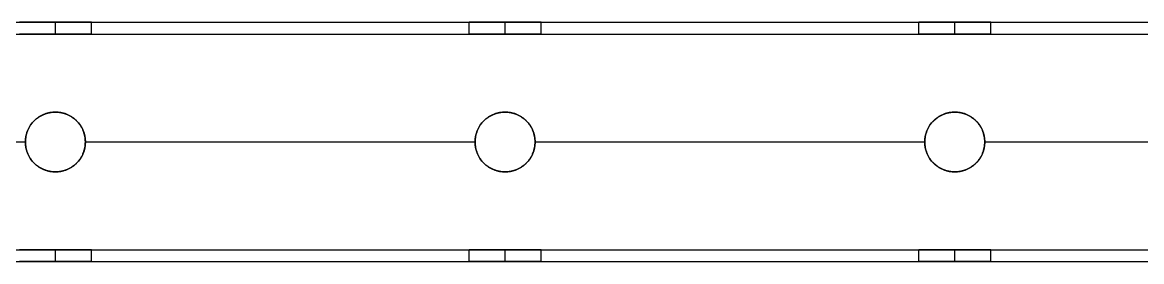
# Model space of a CAD drawing. Header units: millimetres. Extents: x 1279 to 9834, y -699 to 998.
# Drawn here: x 9283.4 to 9470.1, y 671.3 to 711.3 of the extents above; entities that cross this region are included whole.
import ezdxf

# ---------------------------------------------------------------- set-up
doc = ezdxf.new("R2010")
doc.units = ezdxf.units.MM
doc.header["$MEASUREMENT"] = 0
doc.layers.add('staal', color=7, linetype='Continuous', true_color=0x4c4c4c)

msp = doc.modelspace()

# ---------------------------------------------------------------- linework, layer by layer
at = {"layer": 'staal'}
for p, q in [((9288.89, 709.35, 2339.36), (9288.89, 711.35, 2339.36)), ((9288.89, 709.35, 2327.36), (9288.89, 711.35, 2327.36)), ((9294.89, 709.35, 2333.36), (9294.89, 711.35, 2333.36)), ((9357.89, 709.35, 2333.36), (9357.89, 711.35, 2333.36)), ((9363.89, 709.35, 2339.36), (9363.89, 711.35, 2339.36)), ((9363.89, 709.35, 2327.36), (9363.89, 711.35, 2327.36)), ((9369.89, 709.35, 2333.36), (9369.89, 711.35, 2333.36)), ((9432.89, 709.35, 2333.36), (9432.89, 711.35, 2333.36)), ((9438.89, 709.35, 2339.36), (9438.89, 711.35, 2339.36)), ((9438.89, 709.35, 2327.36), (9438.89, 711.35, 2327.36)), ((9444.89, 709.35, 2333.36), (9444.89, 711.35, 2333.36)), ((9288.89, 696.35, 2351.36), (9288.89, 696.35, 2353.36)), ((9288.89, 696.35, 2313.36), (9288.89, 696.35, 2315.36)), ((9363.89, 696.35, 2351.36), (9363.89, 696.35, 2353.36)), ((9363.89, 696.35, 2313.36), (9363.89, 696.35, 2315.36)), ((9438.89, 696.35, 2351.36), (9438.89, 696.35, 2353.36)), ((9438.89, 696.35, 2313.36), (9438.89, 696.35, 2315.36)), ((9283.89, 691.35, 2351.36), (9283.89, 691.35, 2353.36)), ((9283.89, 691.35, 2313.36), (9283.89, 691.35, 2315.36)), ((9293.89, 691.35, 2351.36), (9293.89, 691.35, 2353.36)), ((9293.89, 691.35, 2313.36), (9293.89, 691.35, 2315.36)), ((9358.89, 691.35, 2351.36), (9358.89, 691.35, 2353.36)), ((9358.89, 691.35, 2313.36), (9358.89, 691.35, 2315.36)), ((9368.89, 691.35, 2351.36), (9368.89, 691.35, 2353.36)), ((9368.89, 691.35, 2313.36), (9368.89, 691.35, 2315.36)), ((9433.89, 691.35, 2351.36), (9433.89, 691.35, 2353.36)), ((9433.89, 691.35, 2313.36), (9433.89, 691.35, 2315.36)), ((9443.89, 691.35, 2351.36), (9443.89, 691.35, 2353.36)), ((9443.89, 691.35, 2313.36), (9443.89, 691.35, 2315.36)), ((9288.89, 686.35, 2313.36), (9288.89, 686.35, 2315.36)), ((9288.89, 686.35, 2351.36), (9288.89, 686.35, 2353.36)), ((9363.89, 686.35, 2313.36), (9363.89, 686.35, 2315.36)), ((9363.89, 686.35, 2351.36), (9363.89, 686.35, 2353.36)), ((9438.89, 686.35, 2313.36), (9438.89, 686.35, 2315.36)), ((9438.89, 686.35, 2351.36), (9438.89, 686.35, 2353.36)), ((9288.89, 671.35, 2339.36), (9288.89, 673.35, 2339.36)), ((9288.89, 671.35, 2327.36), (9288.89, 673.35, 2327.36)), ((9294.89, 671.35, 2333.36), (9294.89, 673.35, 2333.36)), ((9357.89, 671.35, 2333.36), (9357.89, 673.35, 2333.36)), ((9363.89, 671.35, 2339.36), (9363.89, 673.35, 2339.36)), ((9363.89, 671.35, 2327.36), (9363.89, 673.35, 2327.36)), ((9369.89, 671.35, 2333.36), (9369.89, 673.35, 2333.36)), ((9432.89, 671.35, 2333.36), (9432.89, 673.35, 2333.36)), ((9438.89, 671.35, 2339.36), (9438.89, 673.35, 2339.36)), ((9438.89, 671.35, 2327.36), (9438.89, 673.35, 2327.36)), ((9444.89, 671.35, 2333.36), (9444.89, 673.35, 2333.36))]:
    msp.add_line(p, q, dxfattribs=at)
for centre in [(9288.89, 691.35, 2313.36), (9288.89, 691.35, 2352.36), (9288.89, 691.35, 2314.36), (9363.89, 691.35, 2313.36), (9363.89, 691.35, 2352.36), (9363.89, 691.35, 2314.36), (9438.89, 691.35, 2313.36), (9438.89, 691.35, 2352.36), (9438.89, 691.35, 2314.36)]:
    msp.add_circle(centre, 5, dxfattribs=at)
for points in [[(8518.39, 711.35, 2313.36), (9176.39, 711.35, 2313.36), (9834.39, 711.35, 2313.36)], [(8518.39, 711.35, 2353.36), (9176.39, 711.35, 2353.36), (9834.39, 711.35, 2353.36)], [(9294.89, 711.35, 2333.36), (9326.39, 711.35, 2333.36), (9357.89, 711.35, 2333.36)], [(9369.89, 711.35, 2333.36), (9401.39, 711.35, 2333.36), (9432.89, 711.35, 2333.36)], [(9444.89, 711.35, 2333.36), (9476.39, 711.35, 2333.36), (9507.89, 711.35, 2333.36)], [(8520.39, 709.35, 2351.36), (9176.39, 709.35, 2351.36), (9832.39, 709.35, 2351.36)], [(8520.39, 709.35, 2315.36), (9176.39, 709.35, 2315.36), (9832.39, 709.35, 2315.36)], [(9294.89, 709.35, 2333.36), (9326.39, 709.35, 2333.36), (9357.89, 709.35, 2333.36)], [(9369.89, 709.35, 2333.36), (9401.39, 709.35, 2333.36), (9432.89, 709.35, 2333.36)], [(9444.89, 709.35, 2333.36), (9476.39, 709.35, 2333.36), (9507.89, 709.35, 2333.36)], [(9218.89, 691.35, 2353.36), (9251.39, 691.35, 2353.36), (9283.89, 691.35, 2353.36)], [(9218.89, 691.35, 2351.36), (9251.39, 691.35, 2351.36), (9283.89, 691.35, 2351.36)], [(9218.89, 691.35, 2315.36), (9251.39, 691.35, 2315.36), (9283.89, 691.35, 2315.36)], [(9218.89, 691.35, 2313.36), (9251.39, 691.35, 2313.36), (9283.89, 691.35, 2313.36)], [(9293.89, 691.35, 2353.36), (9326.39, 691.35, 2353.36), (9358.89, 691.35, 2353.36)], [(9293.89, 691.35, 2351.36), (9326.39, 691.35, 2351.36), (9358.89, 691.35, 2351.36)], [(9293.89, 691.35, 2315.36), (9326.39, 691.35, 2315.36), (9358.89, 691.35, 2315.36)], [(9293.89, 691.35, 2313.36), (9326.39, 691.35, 2313.36), (9358.89, 691.35, 2313.36)], [(9368.89, 691.35, 2353.36), (9401.39, 691.35, 2353.36), (9433.89, 691.35, 2353.36)], [(9368.89, 691.35, 2351.36), (9401.39, 691.35, 2351.36), (9433.89, 691.35, 2351.36)], [(9368.89, 691.35, 2315.36), (9401.39, 691.35, 2315.36), (9433.89, 691.35, 2315.36)], [(9368.89, 691.35, 2313.36), (9401.39, 691.35, 2313.36), (9433.89, 691.35, 2313.36)], [(9443.89, 691.35, 2353.36), (9476.39, 691.35, 2353.36), (9508.89, 691.35, 2353.36)], [(9443.89, 691.35, 2351.36), (9476.39, 691.35, 2351.36), (9508.89, 691.35, 2351.36)], [(9443.89, 691.35, 2315.36), (9476.39, 691.35, 2315.36), (9508.89, 691.35, 2315.36)], [(9443.89, 691.35, 2313.36), (9476.39, 691.35, 2313.36), (9508.89, 691.35, 2313.36)], [(8556.39, 673.35, 2351.36), (9176.39, 673.35, 2351.36), (9796.39, 673.35, 2351.36)], [(8556.39, 673.35, 2315.36), (9176.39, 673.35, 2315.36), (9796.39, 673.35, 2315.36)], [(9294.89, 673.35, 2333.36), (9326.39, 673.35, 2333.36), (9357.89, 673.35, 2333.36)], [(9369.89, 673.35, 2333.36), (9401.39, 673.35, 2333.36), (9432.89, 673.35, 2333.36)], [(9444.89, 673.35, 2333.36), (9476.39, 673.35, 2333.36), (9507.89, 673.35, 2333.36)], [(8558.39, 671.35, 2313.36), (9176.39, 671.35, 2313.36), (9794.39, 671.35, 2313.36)], [(8558.39, 671.35, 2353.36), (9176.39, 671.35, 2353.36), (9794.39, 671.35, 2353.36)], [(9294.89, 671.35, 2333.36), (9326.39, 671.35, 2333.36), (9357.89, 671.35, 2333.36)], [(9369.89, 671.35, 2333.36), (9401.39, 671.35, 2333.36), (9432.89, 671.35, 2333.36)], [(9444.89, 671.35, 2333.36), (9476.39, 671.35, 2333.36), (9507.89, 671.35, 2333.36)]]:
    msp.add_open_spline(points, degree=2, dxfattribs=at)
for points, weights, knots in [([(9288.89, 711.35, 2339.36), (9294.89, 711.35, 2339.36), (9294.89, 711.35, 2333.36), (9294.89, 711.35, 2327.36), (9288.89, 711.35, 2327.36), (9282.89, 711.35, 2327.36), (9282.89, 711.35, 2333.36), (9282.89, 711.35, 2339.36), (9288.89, 711.35, 2339.36)], [1, 0.707106781187, 1, 0.707106781187, 1, 0.707106781187, 1, 0.707106781187, 1], [-31.415927, -31.415927, -31.415927, -23.561945, -23.561945, -15.707963, -15.707963, -7.853982, -7.853982, 0, 0, 0]), ([(9363.89, 711.35, 2339.36), (9369.89, 711.35, 2339.36), (9369.89, 711.35, 2333.36), (9369.89, 711.35, 2327.36), (9363.89, 711.35, 2327.36), (9357.89, 711.35, 2327.36), (9357.89, 711.35, 2333.36), (9357.89, 711.35, 2339.36), (9363.89, 711.35, 2339.36)], [0.999999860338, 0.707106851018, 1, 0.707106781187, 1, 0.707106781187, 1, 0.707106851018, 0.999999860338], [-31.415927, -31.415927, -31.415927, -23.561946, -23.561946, -15.707963, -15.707963, -7.853981, -7.853981, 0, 0, 0]), ([(9438.89, 711.35, 2339.36), (9444.89, 711.35, 2339.36), (9444.89, 711.35, 2333.36), (9444.89, 711.35, 2327.36), (9438.89, 711.35, 2327.36), (9432.89, 711.35, 2327.36), (9432.89, 711.35, 2333.36), (9432.89, 711.35, 2339.36), (9438.89, 711.35, 2339.36)], [1, 0.707106781187, 1, 0.707106781187, 1, 0.707106781187, 1, 0.707106781187, 1], [-31.415927, -31.415927, -31.415927, -23.561945, -23.561945, -15.707963, -15.707963, -7.853982, -7.853982, 0, 0, 0]), ([(9288.89, 709.35, 2339.36), (9282.89, 709.35, 2339.36), (9282.89, 709.35, 2333.36), (9282.89, 709.35, 2327.36), (9288.89, 709.35, 2327.36), (9294.89, 709.35, 2327.36), (9294.89, 709.35, 2333.36), (9294.89, 709.35, 2339.36), (9288.89, 709.35, 2339.36)], [1, 0.707106781187, 1, 0.707106781187, 1, 0.707106781187, 1, 0.707106781187, 1], [0, 0, 0, 7.853982, 7.853982, 15.707963, 15.707963, 23.561945, 23.561945, 31.415927, 31.415927, 31.415927]), ([(9363.89, 709.35, 2339.36), (9357.89, 709.35, 2339.36), (9357.89, 709.35, 2333.36), (9357.89, 709.35, 2327.36), (9363.89, 709.35, 2327.36), (9369.89, 709.35, 2327.36), (9369.89, 709.35, 2333.36), (9369.89, 709.35, 2339.36), (9363.89, 709.35, 2339.36)], [1, 0.707106781187, 1, 0.707106781187, 1, 0.707106781187, 1, 0.707106781187, 1], [0, 0, 0, 7.853982, 7.853982, 15.707963, 15.707963, 23.561945, 23.561945, 31.415927, 31.415927, 31.415927]), ([(9438.89, 709.35, 2339.36), (9432.89, 709.35, 2339.36), (9432.89, 709.35, 2333.36), (9432.89, 709.35, 2327.36), (9438.89, 709.35, 2327.36), (9444.89, 709.35, 2327.36), (9444.89, 709.35, 2333.36), (9444.89, 709.35, 2339.36), (9438.89, 709.35, 2339.36)], [1, 0.707106781187, 1, 0.707106781187, 1, 0.707106781187, 1, 0.707106781187, 1], [0, 0, 0, 7.853982, 7.853982, 15.707963, 15.707963, 23.561945, 23.561945, 31.415927, 31.415927, 31.415927]), ([(9288.89, 686.35, 2353.36), (9293.89, 686.35, 2353.36), (9293.89, 691.35, 2353.36), (9293.89, 696.35, 2353.36), (9288.89, 696.35, 2353.36), (9283.89, 696.35, 2353.36), (9283.89, 691.35, 2353.36), (9283.89, 686.35, 2353.36), (9288.89, 686.35, 2353.36)], [1, 0.707106781187, 1, 0.707106781187, 1, 0.707106781187, 1, 0.707106781187, 1], [-31.415927, -31.415927, -31.415927, -23.561945, -23.561945, -15.707963, -15.707963, -7.853982, -7.853982, 0, 0, 0]), ([(9288.89, 686.35, 2351.36), (9283.89, 686.35, 2351.36), (9283.89, 691.35, 2351.36), (9283.89, 696.35, 2351.36), (9288.89, 696.35, 2351.36), (9293.89, 696.35, 2351.36), (9293.89, 691.35, 2351.36), (9293.89, 686.35, 2351.36), (9288.89, 686.35, 2351.36)], [1, 0.707106781187, 1, 0.707106781187, 1, 0.707106781187, 1, 0.707106781187, 1], [0, 0, 0, 7.853982, 7.853982, 15.707963, 15.707963, 23.561945, 23.561945, 31.415927, 31.415927, 31.415927]), ([(9288.89, 686.35, 2315.36), (9293.89, 686.35, 2315.36), (9293.89, 691.35, 2315.36), (9293.89, 696.35, 2315.36), (9288.89, 696.35, 2315.36), (9283.89, 696.35, 2315.36), (9283.89, 691.35, 2315.36), (9283.89, 686.35, 2315.36), (9288.89, 686.35, 2315.36)], [1, 0.707106781187, 1, 0.707106781187, 1, 0.707106781187, 1, 0.707106781187, 1], [-31.415927, -31.415927, -31.415927, -23.561945, -23.561945, -15.707963, -15.707963, -7.853982, -7.853982, 0, 0, 0]), ([(9363.89, 686.35, 2353.36), (9368.89, 686.35, 2353.36), (9368.89, 691.35, 2353.36), (9368.89, 696.35, 2353.36), (9363.89, 696.35, 2353.36), (9358.89, 696.35, 2353.36), (9358.89, 691.35, 2353.36), (9358.89, 686.35, 2353.36), (9363.89, 686.35, 2353.36)], [1, 0.707106781187, 1, 0.707106781187, 1, 0.707106781187, 1, 0.707106781187, 1], [-31.415927, -31.415927, -31.415927, -23.561945, -23.561945, -15.707963, -15.707963, -7.853982, -7.853982, 0, 0, 0]), ([(9363.89, 686.35, 2351.36), (9358.89, 686.35, 2351.36), (9358.89, 691.35, 2351.36), (9358.89, 696.35, 2351.36), (9363.89, 696.35, 2351.36), (9368.89, 696.35, 2351.36), (9368.89, 691.35, 2351.36), (9368.89, 686.35, 2351.36), (9363.89, 686.35, 2351.36)], [1, 0.707106781187, 1, 0.707106781187, 1, 0.707106781187, 1, 0.707106781187, 1], [0, 0, 0, 7.853982, 7.853982, 15.707963, 15.707963, 23.561945, 23.561945, 31.415927, 31.415927, 31.415927]), ([(9363.89, 686.35, 2315.36), (9368.89, 686.35, 2315.36), (9368.89, 691.35, 2315.36), (9368.89, 696.35, 2315.36), (9363.89, 696.35, 2315.36), (9358.89, 696.35, 2315.36), (9358.89, 691.35, 2315.36), (9358.89, 686.35, 2315.36), (9363.89, 686.35, 2315.36)], [1, 0.707106781187, 1, 0.707106781187, 1, 0.707106781187, 1, 0.707106781187, 1], [-31.415927, -31.415927, -31.415927, -23.561945, -23.561945, -15.707963, -15.707963, -7.853982, -7.853982, 0, 0, 0]), ([(9438.89, 686.35, 2353.36), (9443.89, 686.35, 2353.36), (9443.89, 691.35, 2353.36), (9443.89, 696.35, 2353.36), (9438.89, 696.35, 2353.36), (9433.89, 696.35, 2353.36), (9433.89, 691.35, 2353.36), (9433.89, 686.35, 2353.36), (9438.89, 686.35, 2353.36)], [1, 0.707106781187, 1, 0.707106781187, 1, 0.707106781187, 1, 0.707106781187, 1], [-31.415927, -31.415927, -31.415927, -23.561945, -23.561945, -15.707963, -15.707963, -7.853982, -7.853982, 0, 0, 0]), ([(9438.89, 686.35, 2351.36), (9433.89, 686.35, 2351.36), (9433.89, 691.35, 2351.36), (9433.89, 696.35, 2351.36), (9438.89, 696.35, 2351.36), (9443.89, 696.35, 2351.36), (9443.89, 691.35, 2351.36), (9443.89, 686.35, 2351.36), (9438.89, 686.35, 2351.36)], [1, 0.707106781187, 1, 0.707106781187, 1, 0.707106781187, 1, 0.707106781187, 1], [0, 0, 0, 7.853982, 7.853982, 15.707963, 15.707963, 23.561945, 23.561945, 31.415927, 31.415927, 31.415927]), ([(9438.89, 686.35, 2315.36), (9443.89, 686.35, 2315.36), (9443.89, 691.35, 2315.36), (9443.89, 696.35, 2315.36), (9438.89, 696.35, 2315.36), (9433.89, 696.35, 2315.36), (9433.89, 691.35, 2315.36), (9433.89, 686.35, 2315.36), (9438.89, 686.35, 2315.36)], [1, 0.707106781187, 1, 0.707106781187, 1, 0.707106781187, 1, 0.707106781187, 1], [-31.415927, -31.415927, -31.415927, -23.561945, -23.561945, -15.707963, -15.707963, -7.853982, -7.853982, 0, 0, 0]), ([(9288.89, 673.35, 2339.36), (9294.89, 673.35, 2339.36), (9294.89, 673.35, 2333.36), (9294.89, 673.35, 2327.36), (9288.89, 673.35, 2327.36), (9282.89, 673.35, 2327.36), (9282.89, 673.35, 2333.36), (9282.89, 673.35, 2339.36), (9288.89, 673.35, 2339.36)], [1, 0.707106781187, 1, 0.707106781187, 1, 0.707106781187, 1, 0.707106781187, 1], [-31.415927, -31.415927, -31.415927, -23.561945, -23.561945, -15.707963, -15.707963, -7.853982, -7.853982, 0, 0, 0]), ([(9363.89, 673.35, 2339.36), (9369.89, 673.35, 2339.36), (9369.89, 673.35, 2333.36), (9369.89, 673.35, 2327.36), (9363.89, 673.35, 2327.36), (9357.89, 673.35, 2327.36), (9357.89, 673.35, 2333.36), (9357.89, 673.35, 2339.36), (9363.89, 673.35, 2339.36)], [1, 0.707106781187, 1, 0.707106781187, 1, 0.707106781187, 1, 0.707106781187, 1], [-31.415927, -31.415927, -31.415927, -23.561945, -23.561945, -15.707963, -15.707963, -7.853982, -7.853982, 0, 0, 0]), ([(9438.89, 673.35, 2339.36), (9444.89, 673.35, 2339.36), (9444.89, 673.35, 2333.36), (9444.89, 673.35, 2327.36), (9438.89, 673.35, 2327.36), (9432.89, 673.35, 2327.36), (9432.89, 673.35, 2333.36), (9432.89, 673.35, 2339.36), (9438.89, 673.35, 2339.36)], [1, 0.707106781187, 1, 0.707106781187, 1, 0.707106781187, 1, 0.707106781187, 1], [-31.415927, -31.415927, -31.415927, -23.561945, -23.561945, -15.707963, -15.707963, -7.853982, -7.853982, 0, 0, 0]), ([(9288.89, 671.35, 2339.36), (9282.89, 671.35, 2339.36), (9282.89, 671.35, 2333.36), (9282.89, 671.35, 2327.36), (9288.89, 671.35, 2327.36), (9294.89, 671.35, 2327.36), (9294.89, 671.35, 2333.36), (9294.89, 671.35, 2339.36), (9288.89, 671.35, 2339.36)], [0.999999860338, 0.707106851018, 1, 0.707106781187, 1, 0.707106781187, 1, 0.707106851018, 0.999999860338], [0, 0, 0, 7.853981, 7.853981, 15.707963, 15.707963, 23.561946, 23.561946, 31.415927, 31.415927, 31.415927]), ([(9363.89, 671.35, 2339.36), (9357.89, 671.35, 2339.36), (9357.89, 671.35, 2333.36), (9357.89, 671.35, 2327.36), (9363.89, 671.35, 2327.36), (9369.89, 671.35, 2327.36), (9369.89, 671.35, 2333.36), (9369.89, 671.35, 2339.36), (9363.89, 671.35, 2339.36)], [0.999999860338, 0.707106851018, 1, 0.707106781187, 1, 0.707106781187, 1, 0.707106851018, 0.999999860338], [0, 0, 0, 7.853981, 7.853981, 15.707963, 15.707963, 23.561946, 23.561946, 31.415927, 31.415927, 31.415927]), ([(9438.89, 671.35, 2339.36), (9432.89, 671.35, 2339.36), (9432.89, 671.35, 2333.36), (9432.89, 671.35, 2327.36), (9438.89, 671.35, 2327.36), (9444.89, 671.35, 2327.36), (9444.89, 671.35, 2333.36), (9444.89, 671.35, 2339.36), (9438.89, 671.35, 2339.36)], [1, 0.707106781187, 1, 0.707106781187, 1, 0.707106781187, 1, 0.707106781187, 1], [0, 0, 0, 7.853982, 7.853982, 15.707963, 15.707963, 23.561945, 23.561945, 31.415927, 31.415927, 31.415927])]:
    msp.add_rational_spline(points, weights, degree=2, knots=knots, dxfattribs=at)

doc.saveas('drawing.dxf')
